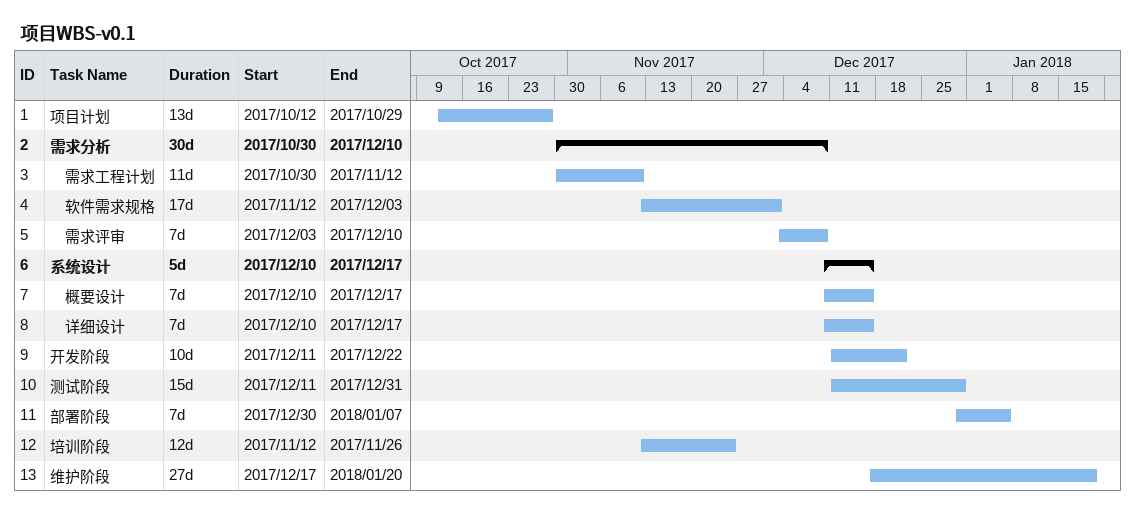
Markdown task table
项目WBS-v0.1

| ID | Level | Task | Duration | Start | Finish |
|---|---|---|---|---|---|
| 1 | 1 | 项目计划 | 13d | 2017-10-12 | 2017-10-29 |
| 2 | 1 | **需求分析** | 30d | 2017-10-30 | 2017-12-10 |
| 3 | 2 | 需求工程计划 | 11d | 2017-10-30 | 2017-11-12 |
| 4 | 2 | 软件需求规格 | 17d | 2017-11-12 | 2017-12-03 |
| 5 | 2 | 需求评审 | 7d | 2017-12-03 | 2017-12-10 |
| 6 | 1 | **系统设计** | 5d | 2017-12-10 | 2017-12-17 |
| 7 | 2 | 概要设计 | 7d | 2017-12-10 | 2017-12-17 |
| 8 | 2 | 详细设计 | 7d | 2017-12-10 | 2017-12-17 |
| 9 | 1 | 开发阶段 | 10d | 2017-12-11 | 2017-12-22 |
| 10 | 1 | 测试阶段 | 15d | 2017-12-11 | 2017-12-31 |
| 11 | 1 | 部署阶段 | 7d | 2017-12-30 | 2018-01-07 |
| 12 | 1 | 培训阶段 | 12d | 2017-11-12 | 2017-11-26 |
| 13 | 1 | 维护阶段 | 27d | 2017-12-17 | 2018-01-20 |
